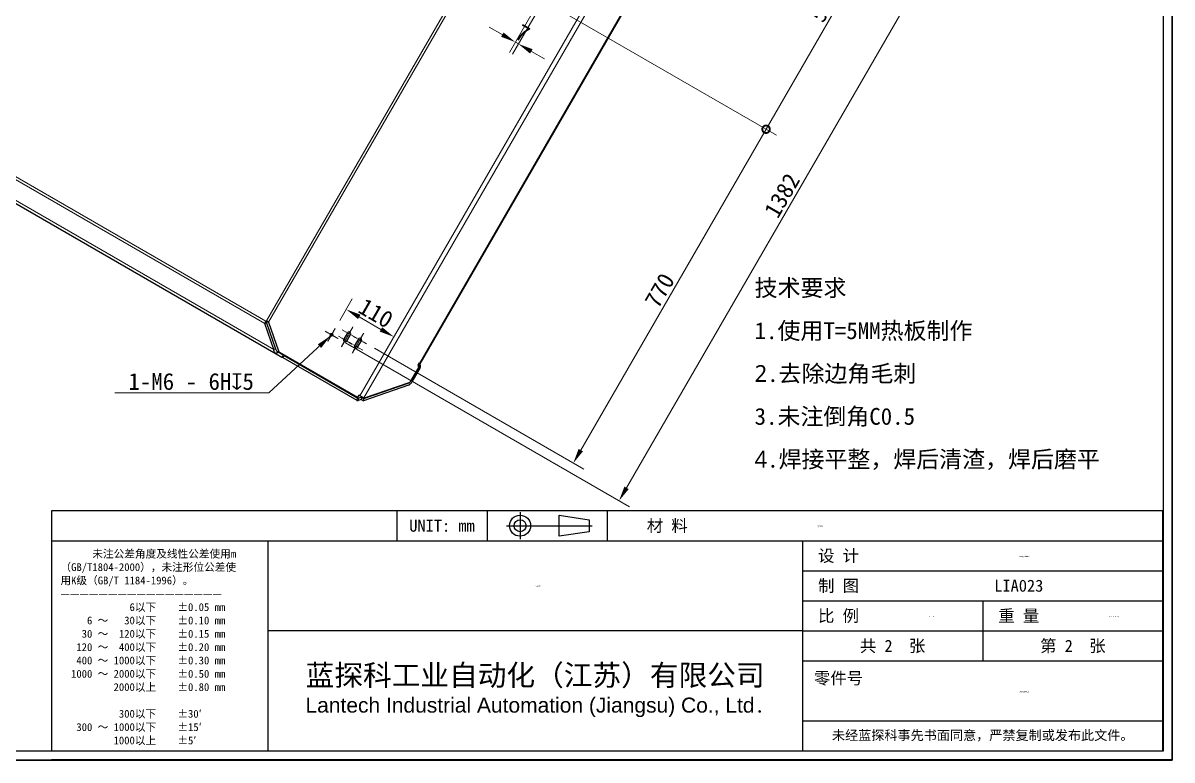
# Model space of a CAD drawing. Header units: millimetres. Extents: x 72 to 7062, y 66 to 4974.
# Drawn here: x 4767 to 7062, y 66 to 1538 of the extents above; entities that cross this region are included whole.
import ezdxf
from ezdxf.enums import TextEntityAlignment as Align

# ---------------------------------------------------------------- set-up
doc = ezdxf.new("R2018")
doc.units = ezdxf.units.MM
doc.header["$LTSCALE"] = 12
doc.linetypes.add('CHAIN', pattern=[0.3543, 0.2362, -0.0295, 0.0591, -0.0295])
for name, color, linetype, lineweight in [('1', 7, 'Continuous', 18), ('可见 (ISO)', 7, 'Continuous', 25), ('可见窄的 (ISO)', 7, 'Continuous', 18), ('图框 (ISO)', 7, 'Continuous', 35), ('标题 (ISO)', 7, 'Continuous', 25)]:
    doc.layers.add(name, color=color, linetype=linetype, lineweight=lineweight)
for name, color, linetype, lineweight, true_color in [('中心标记 (ISO)', 1, 'CHAIN', 18, 0xff0000), ('尺寸 (ISO)', 7, 'Continuous', 18, 0x008000), ('符号 (ISO)', 7, 'Continuous', 18, 0x008000)]:
    doc.layers.add(name, color=color, linetype=linetype, lineweight=lineweight, true_color=true_color)
doc.styles.get("Standard").update_dxf_attribs({"font": 'simfang.ttf'})
doc.styles.add('文本样式164', font='SimSun.ttf')
doc.styles.add('最新国标', font='simfang.ttf')
doc.styles.add('注释文本 (ISO)', font='simfang.ttf')
doc.styles.add('添加1', font='simfang.ttf')
doc.dimstyles.new('默认 (GB)', dxfattribs={"dimscale": 12, "dimtxt": 2.8, "dimasz": 2.5, "dimexe": 2, "dimexo": 1.5, "dimgap": 0.5, "dimtad": 1, "dimtoh": 1, "dimdsep": 46, "dimtxsty": '最新国标', "dimcen": 0.09, "dimdle": 10, "dimclrd": 256, "dimclre": 256, "dimclrt": 256, "dimazin": 2, "dimtfac": 0.535714, "dimtdec": 3, "dimtmove": 0, "dimatfit": 3, "dimfxl": 0, "dimtolj": 1, "dimlwd": -1, "dimlwe": -1, "dimarcsym": 0})
doc.dimstyles.new('默认 (GB)$7', dxfattribs={"dimscale": 12, "dimtxt": 2.8, "dimasz": 2.5, "dimexe": 2, "dimexo": 1.5, "dimgap": 0.5, "dimtad": 1, "dimtoh": 1, "dimdsep": 46, "dimtxsty": '最新国标', "dimcen": 0.09, "dimdle": 10, "dimclrd": 256, "dimclre": 256, "dimclrt": 256, "dimazin": 2, "dimtfac": 0.535714, "dimtdec": 3, "dimtmove": 0, "dimatfit": 3, "dimfxl": 0, "dimtolj": 1, "dimlwd": -1, "dimlwe": -1, "dimarcsym": 0})

# ---------------------------------------------------------------- blocks, each defined once
blk = doc.blocks.new('图框 最新国标')
at = {"layer": '图框 (ISO)'}
for p, q in [((588.5, 414.5), (588.5, 5.5)), ((588.5, 5.5), (6, 5.5))]:
    blk.add_line(p, q, dxfattribs=at)
at = {"layer": '图框 (ISO)', "color": 7, "linetype": 'Continuous', "lineweight": 25}
for p, q in [((587, 413), (587, 7)), ((587, 413), (587, 7)), ((587, 7), (6, 7)), ((587, 7), (18, 7))]:
    blk.add_line(p, q, dxfattribs=at)
at = {"layer": '图框 (ISO)', "lineweight": 30}
blk.add_attdef('零件代号', text='', height=2.5, rotation=180, dxfattribs=at).set_placement((35.5, 409), align=Align.MIDDLE_CENTER)
blk = doc.blocks.new('标题栏 最新国标')
at = {"layer": '标题 (ISO)'}
for p, q in [((381.98, -183.84), (196.98, -183.84)), ((196.98, -183.84), (196.98, -223.84)), ((254.48, -183.84), (254.48, -188.84)), ((269.48, -183.84), (269.48, -188.84)), ((281.48, -188.09), (281.48, -184.59)), ((281.48, -184.59), (286.48, -185.34)), ((286.48, -185.34), (286.48, -187.34)), ((289.48, -183.84), (289.48, -188.84)), ((381.98, -223.84), (381.98, -183.84)), ((383.48, -183.84), (383.48, -225.34)), ((286.48, -187.34), (281.48, -188.09)), ((196.98, -188.84), (381.98, -188.84)), ((232.98, -188.84), (232.98, -223.84)), ((321.98, -188.84), (321.98, -223.84)), ((321.98, -193.84), (381.98, -193.84)), ((321.98, -198.84), (381.98, -198.84)), ((351.98, -198.84), (351.98, -208.84)), ((321.98, -203.84), (232.98, -203.84)), ((321.98, -203.84), (381.98, -203.84)), ((321.98, -208.84), (381.98, -208.84)), ((321.98, -218.84), (381.98, -218.84)), ((196.98, -223.84), (381.98, -223.84)), ((383.48, -225.34), (196.98, -225.34))]:
    blk.add_line(p, q, dxfattribs=at)
at = {"layer": '标题 (ISO)', "linetype": 'CHAIN', "ltscale": 5.000333}
blk.add_line((274.98, -184.09), (274.98, -188.59), dxfattribs=at)
at = {"layer": '标题 (ISO)', "linetype": 'CHAIN', "ltscale": 15.834605}
blk.add_line((272.73, -186.34), (286.98, -186.34), dxfattribs=at)
at = {"layer": '标题 (ISO)'}
for radius in [1.75, 1]:
    blk.add_circle((274.98, -186.34), radius, dxfattribs=at)
at = {"layer": '1', "style": '文本样式164'}
for s, p in [('UNIT: mm', (261.98, -186.34)), ('材 料', (299.48, -186.34)), ('设 计', (327.98, -191.34)), ('制 图', (327.98, -196.34)), ('比 例', (327.98, -201.34)), ('重 量', (357.98, -201.34)), ('共 2  张', (336.98, -206.34)), ('第 2  张', (366.98, -206.34))]:
    blk.add_text(s, height=2, dxfattribs=at).set_placement(p, align=Align.MIDDLE_CENTER)
at = {"layer": '标题 (ISO)', "style": '注释文本 (ISO)'}
for s, insert, char_height, attachment_point, line_spacing_factor in [('\\fSimSun|b0|i0;{\\H1.3000;      未注公差角度及线性公差使用m\\P}\\fSimSun|b0|i0;{\\H1.3000;（GB/T1804-2000），未注形位公差使\\P}\\fSimSun|b0|i0;{\\H1.3000;用K级（GB/T 1184-1996）。\\P}\\fSimSun|b0|i0;{\\H1.3000;—————————————————\\P}\\fSimSun|b0|i0;{\\H1.3000;             6以下    ±0.05 mm\\P}\\fSimSun|b0|i0;{\\H1.3000;     6 ～   30以下    ±0.10 mm\\P}\\fSimSun|b0|i0;{\\H1.3000;    30 ～  120以下    ±0.15 mm\\P}\\fSimSun|b0|i0;{\\H1.3000;   120 ～  400以下    ±0.20 mm\\P}\\fSimSun|b0|i0;{\\H1.3000;   400 ～ 1000以下    ±0.30 mm\\P}\\fSimSun|b0|i0;{\\H1.3000;  1000 ～ 2000以下    ±0.50 mm\\P}\\fSimSun|b0|i0;{\\H1.3000;          2000以上    ±0.80 mm\\P}\\fSimSun|b0|i0;{\\H1.3000;\\P}\\fSimSun|b0|i0;{\\H1.3000;           300以下    ±30′\\P}\\fSimSun|b0|i0;{\\H1.3000;   300 ～ 1000以下    ±15′\\P}\\fSimSun|b0|i0;{\\H1.3000;          1000以上    ±5′}', (198.48, -206.63), 1.3, 4, 1.023913), ('\\pxsm0.94;\\fMicrosoft YaHei|b0|i0;{\\H3.5000;蓝探科工业自动化（江苏）有限公司\\P}\\fArial|b0|i0;{\\H2.5000;Lantech Industrial Automation (Jiangsu) Co., Ltd}\\fFangSong|b0|i0;{\\H2.5000;.}', (277.48, -213.84), 2, 5, 0.978695)]:
    blk.add_mtext(s, dxfattribs=dict(at, insert=insert, char_height=char_height, attachment_point=attachment_point, line_spacing_factor=line_spacing_factor))
at = {"layer": '标题 (ISO)', "attachment_point": 5, "style": '注释文本 (ISO)'}
for s, insert, char_height in [('\\fFangSong|b0|i0;LIA023', (357.98, -196.34), 2), ('\\fFangSong|b0|i0;零件号', (327.98, -211.84), 2), ('\\fSimSun|b0|i0;{\\H1.6000;未经蓝探科事先书面同意，严禁复制或发布此文件。}', (351.98, -221.34), 1.6)]:
    blk.add_mtext(s, dxfattribs=dict(at, insert=insert, char_height=char_height))
at = {"layer": '标题 (ISO)', "lineweight": 30, "flags": 104}
for tag, height, p in [('材料', 2, (324.48, -186.34)), ('设计人', 2, (357.98, -191.34)), ('库存编号', 3.5, (277.48, -196.34)), ('视图比例', 2, (342.98, -201.34)), ('质量\\P3;', 2, (372.98, -201.34)), ('零件代号', 3.5, (357.98, -213.84))]:
    blk.add_attdef(tag, text='', height=height, dxfattribs=at).set_placement(p, align=Align.MIDDLE_CENTER)
blk = doc.blocks.new('*D100')
at = {"layer": 'Defpoints', "color": 0, "transparency": 16777216}
for p in [(5792.8, 1573.2), (5798.9, 1569.7), (5756.5, 1496.4)]:
    blk.add_point(p, dxfattribs=at)
at = {"layer": '尺寸 (ISO)', "color": 116, "true_color": 0x00803f, "transparency": 16777216}
for p, q in [((5783.8, 1557.6), (5738.5, 1479.1)), ((5789.9, 1554.1), (5744.5, 1475.6)), ((5724.5, 1514.9), (5698.5, 1529.9)), ((5750.5, 1499.9), (5756.5, 1496.4)), ((5782.5, 1481.4), (5808.5, 1466.4))]:
    blk.add_line(p, q, dxfattribs=at)
for points in [[(5727, 1519.2), (5722, 1510.6), (5750.5, 1499.9)], [(5785, 1485.7), (5780, 1477.1), (5756.5, 1496.4)]]:
    blk.add_solid(points, dxfattribs=at)
at = {"layer": '尺寸 (ISO)', "transparency": 16777216, "insert": (5765, 1518.1), "char_height": 33.6, "attachment_point": 5, "rotation": 330, "style": '最新国标'}
blk.add_mtext('\\A1;7', dxfattribs=at)
blk = doc.blocks.new('*D101')
at = {"layer": 'Defpoints', "color": 0, "transparency": 16777216}
for p in [(6169.7, 2057.1), (5396, 908), (5957.6, 583.8)]:
    blk.add_point(p, dxfattribs=at)
at = {"layer": '尺寸 (ISO)', "color": 116, "true_color": 0x00803f, "transparency": 16777216}
for p, q in [((6185.3, 2048.1), (6669.4, 1768.6)), ((6633.6, 1754.6), (5972.6, 609.7)), ((5411.6, 899), (5978.4, 571.8))]:
    blk.add_line(p, q, dxfattribs=at)
for points in [[(6629.3, 1757.1), (6637.9, 1752.1), (6648.6, 1780.6)], [(5968.3, 612.2), (5976.9, 607.2), (5957.6, 583.8)]]:
    blk.add_solid(points, dxfattribs=at)
at = {"layer": '尺寸 (ISO)', "transparency": 16777216, "insert": (6283.2, 1193.7), "char_height": 33.6, "attachment_point": 5, "rotation": 60, "style": '最新国标'}
blk.add_mtext('\\A1;1382', dxfattribs=at)
blk = doc.blocks.new('*D102')
at = {"layer": 'Defpoints', "color": 0, "transparency": 16777216}
for p in [(5391, 928.2), (5508.1, 911.1), (5508.1, 911.1)]:
    blk.add_point(p, dxfattribs=at)
at = {"layer": '尺寸 (ISO)', "color": 116, "true_color": 0x00803f, "transparency": 16777216}
for p, q in [((5400, 943.8), (5424.8, 986.9)), ((5438.8, 951.1), (5482.1, 926.1))]:
    blk.add_line(p, q, dxfattribs=at)
for points in [[(5441.3, 955.4), (5436.3, 946.8), (5412.8, 966.1)], [(5484.6, 930.4), (5479.6, 921.8), (5508.1, 911.1)]]:
    blk.add_solid(points, dxfattribs=at)
at = {"layer": '尺寸 (ISO)', "transparency": 16777216, "insert": (5472, 958.5), "char_height": 33.6, "attachment_point": 5, "rotation": 330, "style": '最新国标'}
blk.add_mtext('\\A1;110', dxfattribs=at)
blk = doc.blocks.new('_DotSmall')
at = {"color": 0, "linetype": 'ByBlock', "const_width": 0.5}
blk.add_lwpolyline([(-0.0625, 0, 1), (0.0625, 0, 1)], format="xyb", close=True, dxfattribs=at)
blk = doc.blocks.new('*D108')
at = {"layer": 'Defpoints', "color": 0, "transparency": 16777216}
for p in [(5838.4, 1564.2), (6251.2, 1325.9), (5453.4, 897.4)]:
    blk.add_point(p, dxfattribs=at)
at = {"layer": '尺寸 (ISO)', "color": 116, "true_color": 0x00803f, "transparency": 16777216}
for p, q in [((5854, 1555.2), (6272, 1313.9)), ((5881.2, 685), (6251.2, 1325.9)), ((5469, 888.4), (5887, 647))]:
    blk.add_line(p, q, dxfattribs=at)
blk.add_solid([(5876.9, 687.5), (5885.5, 682.5), (5866.2, 659)], dxfattribs=at)
at = {"layer": '尺寸 (ISO)', "color": 116, "true_color": 0x00803f, "transparency": 16777216, "xscale": 30, "yscale": 30, "zscale": 30, "rotation": 59.99999999997246}
blk.add_blockref('_DotSmall', (6251.2, 1325.9), dxfattribs=at)
at = {"layer": '尺寸 (ISO)', "transparency": 16777216, "insert": (6038.7, 1003.9), "char_height": 33.6, "attachment_point": 5, "rotation": 60, "style": '最新国标'}
blk.add_mtext('\\A1;770', dxfattribs=at)
blk = doc.blocks.new('*D109')
at = {"layer": 'Defpoints', "color": 0, "transparency": 16777216}
for p in [(6169.7, 2057.1), (6547.5, 1839), (5838.4, 1564.2)]:
    blk.add_point(p, dxfattribs=at)
at = {"layer": '尺寸 (ISO)', "color": 116, "true_color": 0x00803f, "transparency": 16777216}
for p, q in [((6185.3, 2048.1), (6568.2, 1827)), ((6251.2, 1325.9), (6532.5, 1813)), ((5854, 1555.2), (6272, 1313.9))]:
    blk.add_line(p, q, dxfattribs=at)
blk.add_solid([(6528.1, 1815.5), (6536.8, 1810.5), (6547.5, 1839)], dxfattribs=at)
at = {"layer": '尺寸 (ISO)', "color": 116, "true_color": 0x00803f, "transparency": 16777216, "xscale": 30, "yscale": 30, "zscale": 30, "rotation": 239.9999999999724}
blk.add_blockref('_DotSmall', (6251.2, 1325.9), dxfattribs=at)
at = {"layer": '尺寸 (ISO)', "transparency": 16777216, "insert": (6379.4, 1594.1), "char_height": 33.6, "attachment_point": 5, "rotation": 60, "style": '最新国标'}
blk.add_mtext('\\A1;592.5', dxfattribs=at)

msp = doc.modelspace()

# ---------------------------------------------------------------- linework, layer by layer
at = {"layer": '中心标记 (ISO)', "ltscale": 2.777919}
for p, q in [((5396.447, 907.745), (5370.467, 922.745)), ((5390.957, 928.236), (5375.957, 902.255))]:
    msp.add_line(p, q, dxfattribs=at)
at = {"layer": '中心标记 (ISO)', "ltscale": 2.677632}
for p, q in [((5395.979, 908.016), (5370.936, 922.475)), ((5390.686, 927.767), (5376.228, 902.724))]:
    msp.add_line(p, q, dxfattribs=at)
at = {"layer": '中心标记 (ISO)', "ltscale": 4.213228}
for p, q in [((5425.822, 930.623), (5403.072, 891.219)), ((5426.072, 931.056), (5403.322, 891.652)), ((5447.472, 918.123), (5424.722, 878.719)), ((5447.722, 918.556), (5424.972, 879.152))]:
    msp.add_line(p, q, dxfattribs=at)
at = {"layer": '中心标记 (ISO)', "ltscale": 2.870519}
for p, q in [((5431.745, 909.883), (5404.898, 925.383)), ((5424.245, 896.892), (5397.398, 912.392)), ((5445.896, 884.392), (5419.049, 899.892)), ((5453.396, 897.383), (5426.549, 912.883))]:
    msp.add_line(p, q, dxfattribs=at)
at = {"layer": '可见 (ISO)'}
for p, q in [((5560.172, 857.098), (6232.172, 2021.036)), ((4223.584, 1483.285), (5273.148, 877.318)), ((5252.855, 942.129), (5252.078, 942.577)), ((5253.372, 943.026), (5252.855, 942.129)), ((5255.02, 940.879), (5252.855, 942.129)), ((5257.702, 940.526), (5253.372, 943.026)), ((5255.02, 940.879), (5255.537, 941.776)), ((5253.283, 938.995), (5250.158, 937.912)), ((5268.148, 885.979), (5250.158, 937.912)), ((5253.283, 938.995), (5271.273, 887.061)), ((5257.702, 940.526), (5277.583, 883.137)), ((5415.291, 919.383), (5407.791, 906.392)), ((5413.853, 902.892), (5421.353, 915.883)), ((5436.941, 906.883), (5429.441, 893.892)), ((5435.504, 890.392), (5443.004, 903.383)), ((5270.953, 886.95), (5268.148, 885.979)), ((5271.273, 887.061), (5270.953, 886.95)), ((5275.648, 881.648), (5273.148, 877.318)), ((5273.148, 877.318), (5284.17, 870.955)), ((5275.648, 881.648), (5286.67, 875.285)), ((5279.807, 880.443), (5435.573, 790.512)), ((5288.835, 874.035), (5286.67, 875.285)), ((5288.835, 874.035), (5436.22, 788.943)), ((5284.17, 870.955), (5286.335, 869.705)), ((5286.335, 869.705), (5433.72, 784.612)), ((5541.478, 822.398), (5558.167, 851.305)), ((5558.46, 852.312), (5541.694, 823.273)), ((5560.332, 850.055), (5543.643, 821.148)), ((5557.929, 858.392), (5555.429, 854.062)), ((5555.429, 854.062), (5558.46, 852.312)), ((5557.419, 857.51), (5559.082, 856.55)), ((5559.012, 857.767), (5557.929, 858.392)), ((5560.172, 857.098), (5559.012, 857.767)), ((5537.148, 814.898), (5447.02, 783.677)), ((5448.102, 788.052), (5538.23, 819.273)), ((5537.797, 819.523), (5448.751, 788.677)), ((5433.72, 784.612), (5436.22, 788.943)), ((5433.72, 784.612), (5434.06, 784.416)), ((5438.073, 794.842), (5435.573, 790.512)), ((5436.22, 788.943), (5436.56, 788.746)), ((5442.52, 786.275), (5436.895, 784.326)), ((5443.602, 790.65), (5437.977, 788.701)), ((5440.238, 793.592), (5438.073, 794.842)), ((5447.738, 789.262), (5440.238, 793.592)), ((5443.602, 790.65), (5442.52, 786.275)), ((5442.52, 786.275), (5447.02, 783.677)), ((5443.602, 790.65), (5448.102, 788.052)), ((5447.02, 783.677), (5448.102, 788.052)), ((5447.738, 789.262), (5448.751, 788.677))]:
    msp.add_line(p, q, dxfattribs=at)
msp.add_circle((5383.457, 915.245), 2.458, dxfattribs=at)
for centre, radius, start, end in [((5418.322, 917.633), 3.5, 330, 150), ((5410.822, 904.642), 3.5, 150, 330), ((5439.972, 905.133), 3.5, 330, 150), ((5282.307, 884.773), 5, 199.106605, 240), ((5432.472, 892.142), 3.5, 150, 330)]:
    msp.add_arc(centre, radius, start, end, dxfattribs=at)
for centre, major_axis, ratio, start_param, end_param in [((5256.408, 940.077), (5, 8.66), 0.5, 1.57079633, 2.0943951), ((5256.408, 940.077), (-2.5, -4.33), 0.5, 4.71238898, 5.23598776), ((5554.417, 853.47), (2.5, 4.33), 0.8660254, 4.71238898, 6.14879904), ((5556.582, 852.22), (2.5, 4.33), 0.8660254, 4.71238898, 6.28318531), ((5539.313, 823.648), (-5, -8.66), 0.5, 0.52359878, 1.57079633), ((5539.096, 824.773), (3, 5.196), 0.5, 3.66519143, 4.71238898), ((5539.313, 823.648), (2.5, 4.33), 0.5, 3.66519143, 4.71238898), ((5439.06, 793.076), (-5, -8.66), 0.5, 0, 0.52359878), ((5439.06, 793.076), (-2.5, -4.33), 0.5, 0, 0.52359878)]:
    msp.add_ellipse(centre, major_axis=major_axis, ratio=ratio, start_param=start_param, end_param=end_param, dxfattribs=at)
for points, knots in [([(5273.148, 877.318), (5271.163, 878.465), (5269.676, 880.463), (5268.843, 882.926), (5268.517, 883.889), (5268.287, 884.918), (5268.148, 885.979)], [0, 0, 0, 0, 0.75299965, 0.75299965, 0.75299965, 1.04719755, 1.04719755, 1.04719755, 1.04719755]), ([(5271.273, 887.061), (5272.019, 885.138), (5273.212, 883.382), (5274.807, 882.201), (5275.077, 882.001), (5275.358, 881.816), (5275.648, 881.648)], [0, 0, 0, 0, 0.89547254, 0.89547254, 0.89547254, 1.04719755, 1.04719755, 1.04719755, 1.04719755])]:
    msp.add_open_spline(points, degree=3, knots=knots, dxfattribs=at)
at = {"layer": '可见窄的 (ISO)'}
for p, q in [((6169.72, 2057.093), (5440.238, 793.592)), ((5447.738, 789.262), (6177.22, 2052.762)), ((6231.012, 2021.706), (5559.012, 857.767)), ((5796.864, 1884.382), (5253.372, 943.026)), ((5257.702, 940.526), (5801.194, 1881.882)), ((4231.329, 1526.134), (5250.158, 937.912)), ((5252.078, 942.577), (4233.249, 1530.799)), ((5268.148, 885.979), (4222.334, 1489.78)), ((5381.007, 915.046), (5384.51, 913.024)), ((5437.977, 788.701), (5273.026, 883.936)), ((5284.17, 870.955), (5286.67, 875.285)), ((5288.835, 874.035), (5286.335, 869.705)), ((5560.332, 850.055), (5558.167, 851.305)), ((5537.797, 819.523), (5538.23, 819.273)), ((5541.234, 822.539), (5541.478, 822.398)), ((5436.56, 788.746), (5434.06, 784.416)), ((5436.895, 784.326), (5437.977, 788.701))]:
    msp.add_line(p, q, dxfattribs=at)
msp.add_arc((5383.457, 915.245), 3, 340, 250, dxfattribs=at)

# ---------------------------------------------------------------- block references
at = {"xscale": 12, "yscale": 12, "zscale": 12}
msp.add_blockref('图框 最新国标', (0, 0), dxfattribs=at)
ref = msp.add_blockref('标题栏 最新国标', (2460.21, 2770.131), dxfattribs=dict(xscale=12, yscale=12, zscale=12))
lines = msp.add_mtext('7420714A01', dxfattribs={"layer": '标题 (ISO)', "insert": (6756, 204), "char_height": 2.5, "attachment_point": 1})
ref.add_attrib('零件代号', '', (6756, 204), dxfattribs={"flags": 104}).embed_mtext(lines)
lines = msp.add_mtext('左机壳', dxfattribs={"layer": '标题 (ISO)', "insert": (5790, 414), "char_height": 2.5, "attachment_point": 1})
ref.add_attrib('库存编号', '', (5790, 414), dxfattribs={"flags": 104}).embed_mtext(lines)
lines = msp.add_mtext('132.419 kg', dxfattribs={"layer": '标题 (ISO)', "insert": (6936, 354), "char_height": 2.5, "attachment_point": 1})
ref.add_attrib('质量\\P3;', '', (6936, 354), dxfattribs={"flags": 104}).embed_mtext(lines)
lines = msp.add_mtext('1 : 15', dxfattribs={"layer": '标题 (ISO)', "insert": (6576, 354), "char_height": 2.5, "attachment_point": 1})
ref.add_attrib('视图比例', '', (6576, 354), dxfattribs={"flags": 104}).embed_mtext(lines)
lines = msp.add_mtext('zhengxiaobo', dxfattribs={"layer": '标题 (ISO)', "insert": (6756, 474), "char_height": 2.5, "attachment_point": 1})
ref.add_attrib('设计人', '', (6756, 474), dxfattribs={"flags": 104}).embed_mtext(lines)
lines = msp.add_mtext('Q235B', dxfattribs={"layer": '标题 (ISO)', "insert": (6354, 534), "char_height": 2.5, "attachment_point": 1})
ref.add_attrib('材料', '', (6354, 534), dxfattribs={"flags": 104}).embed_mtext(lines)

# ---------------------------------------------------------------- texts
at = {"layer": '符号 (ISO)', "char_height": 33.6}
for s, insert, width, attachment_point, line_spacing_factor, style in [('\\fFangSong|b0|i0;{\\H33.6000;技术要求\\P}\\fFangSong|b0|i0;{\\H33.6000;1.使用T=5MM热板制作\\P}\\fSegoe UI|b0|i0;{\\H33.6000;2}\\fFangSong|b0|i0;{\\H33.6000;.去除边角毛刺\\P}\\fFangSong|b0|i0;{\\H33.6000;3.未注倒角C0.5\\P}\\fSegoe UI|b0|i0;{\\H33.6000;4}\\fFangSong|b0|i0;{\\H33.6000;.焊接平整，焊后清渣，焊后磨平\\P}\\fSegoe UI|b0|i0;{\\H33.6000;\\P}', (6228.32, 792.724), 755.24559, 4, 1.527447, '添加1'), ('1-M6 - 6H\\fAIGDT|b0|i0;{\\H33.6000;x}\\fFangSong|b0|i0;{\\H33.6000;5}', (5228.291, 804.784), 293.59403, 9, 0.49, '最新国标')]:
    msp.add_mtext(s, dxfattribs=dict(at, insert=insert, width=width, attachment_point=attachment_point, line_spacing_factor=line_spacing_factor, style=style))

# ---------------------------------------------------------------- dimensions: what is measured, and where the dimension line sits
at = {"layer": '尺寸 (ISO)', "color": 116, "true_color": 0x00803f}
for base, p1, p2, angle, override, picture, middle in [((5957.612, 583.757), (6169.72, 2057.093), (5395.979, 908.016), 60, {"dimgap": 0.5, "dimtoh": 0, "dimdec": 2, "dimtol": 0, "dimlim": 0, "dimtp": 0, "dimtm": 0, "dimtdec": 3, "dimtofl": 0, "dimatfit": 1}, '*D101', (6303.113, 1182.18)), ((6547.459, 1839.005), (5838.396, 1564.223), (6169.72, 2057.093), 240, {"dimgap": 0.5, "dimtoh": 0, "dimdec": 2, "dimblk1": 'DotSmall', "dimsah": 1, "dimdle": 0, "dimtol": 0, "dimlim": 0, "dimtp": 0, "dimtm": 0, "dimtdec": 3, "dimtofl": 0, "dimtmove": 1, "dimatfit": 1}, '*D109', (6399.392, 1582.549)), ((6251.209, 1325.885), (5453.396, 897.383), (5838.396, 1564.223), 240, {"dimgap": 0.5, "dimtoh": 0, "dimdec": 2, "dimblk2": 'DotSmall', "dimsah": 1, "dimdle": 0, "dimtol": 0, "dimlim": 0, "dimtp": 0, "dimtm": 0, "dimtdec": 3, "dimtofl": 0, "dimtmove": 1, "dimatfit": 1}, '*D108', (6058.647, 992.361)), ((5756.515, 1496.4), (5792.791, 1573.232), (5798.853, 1569.732), 150, {"dimgap": 0.5, "dimtoh": 0, "dimdec": 2, "dimtol": 0, "dimlim": 0, "dimtp": 0, "dimtm": 0, "dimtdec": 3, "dimtofl": 1, "dimatfit": 1}, '*D100', (5753.484, 1498.15)), ((5508.088, 911.112), (5390.957, 928.236), (5508.088, 911.112), 150, {"dimgap": 0.5, "dimtoh": 0, "dimdec": 2, "dimse2": 1, "dimtol": 0, "dimlim": 0, "dimtp": 0, "dimtm": 0, "dimtdec": 3, "dimtofl": 0, "dimatfit": 1}, '*D102', (5460.456, 938.612))]:
    dim = msp.add_linear_dim(base=base, p1=p1, p2=p2, angle=angle, dimstyle='默认 (GB)', override=override, dxfattribs=at)
    dim.commit()
    dim.dimension.update_dxf_attribs({"geometry": picture, "text_midpoint": middle, "dimtype": 160})

# ---------------------------------------------------------------- leaders
at = {"layer": '符号 (ISO)', "annotation_type": 0, "has_hookline": 1, "hookline_direction": 1, "text_width": 277.409}
msp.add_leader([(5381.328, 913.131), (5258.291, 799.184), (5228.291, 799.184)], dimstyle='默认 (GB)$7', override={"dimgap": 0, "dimtad": 1}, dxfattribs=at)

doc.saveas('drawing.dxf')
